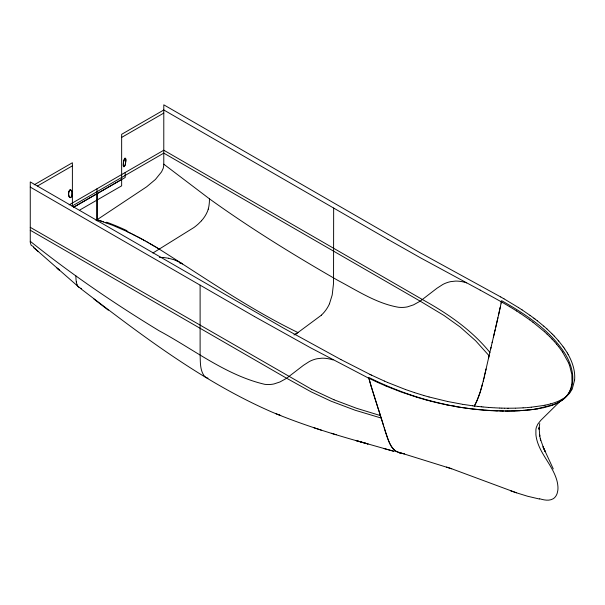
<?xml version="1.0" encoding="UTF-8"?>
<svg xmlns="http://www.w3.org/2000/svg" width="605" height="605" viewBox="0 0 605 605"><rect width="100%" height="100%" fill="white"/><g stroke="black" fill="none" stroke-linecap="round" stroke-linejoin="round"><path stroke-width="0.91" d="M33.676 246.832L31.135 245.222L30.273 242.423L30.258 181.923L283.488 328.099L340.887 359.551M500.751 296.964L419.93 252.648L163.796 104.824L163.781 165.059L163.267 168.175L161.573 171.835L155.44 179.435L146.72 186.748L96.044 220.424M163.796 164.182L209.451 198.833L209.383 201.715A41.087 23.724 -60 0 1 209.285 203.129L209.035 205.322A19.746 11.397 -60 0 1 208.188 209.164M574.591 380.076C575.446 371.107 572.451 362.085 568.087 354.341M574.584 380.19L572.307 388.682A62.149 32.632 -4 0 1 571.914 389.469L571.786 389.726M571.99 382.64L571.846 374.495L569.623 365.632M571.944 383.048C571.082 389.59 568.435 395.375 562.93 399.655M123.594 161.611L123.307 165.468M123.602 161.565L124.32 159.092A2.322 1.339 -60 0 1 124.592 158.578L124.88 158.23M500.978 303.77L501.371 301.812L500.743 301.487M501.137 302.999L501.605 300.662C525.359 314.086 549.385 329.612 564.525 352.919C572.678 365.382 577.238 383.948 566.477 396.29A34.303 17.961 -4.2 0 1 565.788 396.85L565.705 396.918A33.562 17.568 -4.2 0 1 564.291 397.954L559.905 400.487A33.562 17.568 -4.2 0 1 558.052 401.334L557.954 401.38A34.303 17.969 -4.2 0 1 556.955 401.788L554.626 402.658A37.555 19.685 -4.2 0 1 553.431 403.051L553.189 403.127A40.633 21.304 -4.2 0 1 550.966 403.777L550.731 403.853M500.91 304.096L500.426 306.38M500.184 307.514L500.343 306.826M500.222 307.363L498.702 314.298M500.108 307.9L498.444 315.432M498.626 314.592L495.692 327.479M71.072 190.015A5.4 3.116 -60 0 1 71.496 190.56L71.95 191.717A10.625 6.133 -60 0 1 72.176 193.517L72.169 193.207A10.678 6.163 -60 0 0 72.025 192.072A10.028 5.793 -60 0 0 71.874 191.445C68.183 185.281 67.155 201.798 71.753 196.27A4.19 2.42 -60 0 0 72.033 195.249L72.176 193.509L71.692 196.413A1.626 0.923 -59.4 0 1 70.982 197.449M486.095 368.937L484.575 375.561M497.938 317.701L494.754 331.464M489.006 356.126L484.923 374.049M488.454 358.553L489.868 352.397C471.787 330.035 447.723 313.534 422.759 299.732L163.796 150.221L69.151 204.868M489.785 352.745L491.033 347.353M490.564 349.395L491.336 346.068M491.396 345.803L492.296 341.954M484.703 374.979L483.841 378.654M492.115 342.74L495.155 329.793M493.355 337.416L494.482 332.644M484.189 377.202L484.287 376.779M539.736 423.583L538.972 429.21L539.093 427.652L539.789 436.099L539.456 434.519L540.711 440.311L540.273 438.701L543.729 448.449L545.211 451.617L543.025 446.777L553.273 468.92M483.985 378.042L483.539 379.88M483.682 379.305L483.244 381.105M483.418 380.379L483.244 381.089M483.153 381.452L480.257 391.874L477.005 400.608A38.054 21.969 -60 0 1 474.479 405.728M482.533 383.865L482.208 385.098M68.826 191.838L68.796 191.951A6.421 3.706 -60 0 0 68.592 193.237L68.569 193.555A8.682 5.014 -60 0 0 68.569 194.069L68.569 194.228A9.741 5.627 -60 0 0 68.736 195.506M482.102 385.506L481.875 386.33M125.296 164.333L125.779 161.762A13.673 7.895 -60 0 0 125.832 161.006A12.221 7.056 -60 0 0 125.855 160.317L125.848 159.939L125.288 164.356M481.761 386.739L480.824 389.998M480.536 390.943L480.68 390.467M480.506 391.057L480.446 391.253A68.183 39.363 -60 0 1 478.721 396.388L477.345 399.86M125.114 164.938L124.781 165.8M329.475 303.74L332.205 294.968L333.544 283.329L333.657 208.052M477.247 400.079L475.545 403.701A41.806 24.14 -60 0 1 474.169 406.265M571.77 389.756L570.205 392.29A43.938 23.035 -4.1 0 1 569.812 392.811M124.577 158.593L123.533 161.928A15.957 9.211 -60 0 0 123.299 164L123.367 165.951M124.66 158.48C125.81 156.74 126.006 161.565 125.734 158.979A4.606 2.662 -60 0 0 125.606 158.533M569.789 392.849L569.683 392.978A40.633 21.296 -4.2 0 1 568.647 394.195M201.457 220.81L198.327 223.941A45.292 26.151 -60 0 1 193.88 227.548L152.899 253.026M568.655 394.195L568.534 394.331A37.555 19.678 -4.2 0 1 567.891 394.989L564.639 398.173A34.735 18.301 -4 0 1 559.708 401.728A34.735 18.309 -4 0 1 553.462 404.654L538.004 408.556M562.196 399.27L540.885 420.241L537.822 424.113L536.438 427.1A21.5 12.418 60 0 0 535.901 429.648L535.901 434.556A28.964 16.721 60 0 0 536.62 438.996C539.985 453.289 551.155 463.959 555.98 477.647A24.873 14.361 60 0 1 557.636 483.992L557.908 486.337A22.839 13.189 60 0 1 557.802 490.557L557.197 493.257A24.775 14.301 60 0 1 556.199 495.54A24.192 13.968 60 0 1 553.167 498.77C549.015 501.205 543.91 500.025 539.584 498.747M321.361 315.205L294.9 334.807M562.847 399.716L557.833 402.885L551.783 405.441M286.46 378.375L279.964 381.959L273.982 383.948A69.099 39.9 60 0 1 264.892 384.356C226.119 375.35 193.736 349.357 159.213 330.829C114.474 303.619 71.087 274.088 30.25 241.282M420.006 301.267L413.51 304.859L407.52 306.848A69.099 39.9 60 0 1 398.438 307.257C376.476 303.445 357.389 290.672 337.976 280.448C293.954 255.174 250.682 228.478 209.451 198.833M34.198 184.797L72.388 162.753L72.388 205.897M37.54 185.969L72.388 165.853M121.65 137.411L163.796 113.082M72.071 206.086L163.796 153.125L420.006 301.048M73.908 207.016L121.65 179.451M73.681 207.235L125.197 177.492L125.197 172.508M79.981 209.905L121.65 185.841L121.65 134.31L163.796 109.981L387.813 239.315M103.493 221.876L98.645 220.243L97.095 220.901M293.962 334.905L298 332.568C249.305 309.004 204.936 277.839 159.251 249.131M551.707 405.471L544.651 407.452M544.53 407.483L543.532 407.709M543.449 407.725L539.191 408.556M545.029 405.191L549.711 404.125A43.938 23.058 -4.2 0 0 550.663 403.868M544.992 405.199L544.515 405.289A62.149 32.746 -4.1 0 1 543.192 405.539L531.273 407.195M538.866 408.609L537.747 408.798M537.694 408.806L535.493 408.957M537.527 408.836L535.191 409.192M534.207 409.146L535.13 409.199M534.782 409.252L534.003 409.358M533.837 409.381L531.598 409.487M533.459 409.434L532.377 409.57M532.022 409.615L523.461 410.303M531.25 409.706L529.73 409.88M529.36 409.925L527.431 410.122M531.205 407.203L527.159 407.566M527.258 410.137L525.042 410.334M523.877 410.424L520.671 410.5M526.403 407.626L523.098 407.846M522.977 410.492L521.782 410.576M521.245 410.613C499.178 411.74 477.02 410.069 455.225 406.462M519.997 410.689L518.878 410.757M523.053 407.853L515.77 408.156M518.394 410.78L514.53 410.946M514.25 410.954L513.395 410.977M512.942 410.992L510.658 411.045M515.505 408.163L508.17 408.231M159.357 257.337L163.441 257.48M509.932 411.052L507.92 411.075M507.557 411.075L505.092 411.075M507.625 408.231L508.124 408.231M507.361 408.224L504.782 408.193M503.829 411.067L502.46 411.045M502.089 411.045L499.609 410.992M504.578 408.186L502.029 408.125M501.19 408.103L501.802 408.125M498.21 410.946L497.023 410.908M500.781 408.088L499.412 408.042M180.146 263.213L182.37 263.788L176.955 260.937M496.108 410.878L496.705 410.901M499.193 408.035L494.383 407.808M495.805 410.863L491.449 410.666M491.389 410.659L489.687 410.568M493.809 407.778L488.447 407.422M489.354 410.545L486.216 410.334M486.065 410.326L484.718 410.22M488.394 407.422L483.1 406.968M484.06 410.175L481.429 409.948M163.531 257.488L168.477 258.229M480.771 409.887L474.26 409.23M482.911 406.946L481.315 406.794M481.262 406.787L478.192 406.462M477.98 406.439L475.288 406.121M473.942 409.192L472.316 408.995M471.998 408.957L469.888 408.7M474.933 406.076L472.709 405.796M472.664 405.796L462.87 404.352M469.079 408.594L469.563 408.655M467.96 408.443L461.471 407.498M461.161 407.452L460.246 407.309M460.163 407.294L456.132 406.62M462.462 404.284L447.579 401.486M455.134 406.447L454.234 406.288M456.041 406.439L450.264 405.547M454.249 406.114L445.34 404.564M450.165 405.531L446.52 404.805M539.516 499.049L527.613 496.251L516.428 492.795L451.716 468.784L396.661 451.648A41.806 24.14 -60 0 1 394.747 450.347C389.673 445.945 388.032 439.139 385.808 432.908M447.034 404.715C419.847 399.171 393.515 389.764 368.687 377.399L369.474 380.379M445.242 404.541L440.478 403.512M168.545 258.244L173.393 259.568M447.473 401.463L429.036 396.971M440.372 403.49L435.661 402.393M435.562 402.363L430.911 401.206M430.805 401.183L426.2 399.965M381.18 418.04L355.173 410.25L331.033 401.168L311.197 391.874L286.641 378.254L303.483 365.299L309.276 361.578A85.865 49.572 60 0 1 317.088 358.742L321.973 358.183A67.397 38.909 60 0 1 333.068 359.922M426.102 399.935L416.936 397.288M80.631 288.555C140.867 334.724 202.274 381.747 272.273 412.202C303.362 425.179 335.631 435.018 368.074 443.979L356.073 440.569L394.241 451.406M429.013 396.971L423.757 395.481M383.691 448.464L393.424 451.126M380.424 415.582L356.579 408.292L334.141 399.844M423.712 395.466L414.72 392.683M331.29 433.286L336.176 434.738M399.451 452.858L402.96 453.621A68.902 39.779 -60 0 0 404.488 453.773L399.618 452.903L395.814 451.141A38.054 21.969 -60 0 1 393.28 448.948L391.564 446.671M416.868 397.266L401.281 392.055L386.406 386.217M451.716 468.784L446.588 467.06M97.246 219.789L98.645 220.243M414.644 392.66L405.6 389.56M314.063 427.803L321.368 430.185M99.122 220.394L112.795 225.347L126.952 231.496M516.428 492.795L510.544 490.761M173.9 259.742L175.798 260.452M105.308 222.519L106.261 222.867M405.569 389.552L387.487 382.421M279.389 415.06L280.743 415.59L275.895 413.676M175.889 260.49L176.811 260.876M334.066 399.822L311.825 389.416M386.383 386.209L385.377 385.786M385.347 385.771L378.322 382.685M387.404 382.383L384.326 381.044M384.304 381.037L371.704 375.229M378.178 382.625L369.784 378.715M369.156 378.42L369.655 378.662M126.581 231.314L138.265 237.16M371.644 375.198L370.956 374.866M127.428 231.723L131.232 233.56M370.895 374.835L370.018 374.419M369.95 374.382L340.895 359.551M132.177 234.037L135.936 235.942M311.696 389.348L30.25 227.321M136.859 236.419L140.572 238.385M138.726 237.402L143.778 240.14M466.546 282.762L420.702 257.942L388.009 239.429M466.667 282.822L480.173 290.113M480.181 290.12L500.675 301.449M141.033 238.635L142.863 239.633M143.385 239.92L147.87 242.423M144.277 240.412L145.17 240.903M146.939 241.902L148.769 242.945M500.766 296.972L503.277 298.409M502.15 302.296L509.675 306.705M148.686 242.892L152.362 245.017M149.556 243.391L158.124 248.451M30.25 187.081L254.266 316.415M254.463 316.528L310.501 347.754L368.906 378.306L369.867 381.755M30.25 230.225L286.46 378.148M504.01 298.84L518.636 307.665M501.583 301.971L502.037 302.228M503.33 298.439L503.957 298.81M152.808 245.282L155.031 246.598M155.916 247.12L156.362 247.385M509.69 306.712L516.662 310.993M157.118 247.846L157.512 248.08M158.094 248.428L159.448 249.252M516.678 311.008L520.058 313.178M518.651 307.68L522.047 309.873M520.073 313.186L529.798 319.894M522.055 309.881L529.95 315.296M529.972 315.318L530.366 315.598M530.381 315.606L533.867 318.17M529.821 319.909L532.892 322.185M533.882 318.185L534.933 318.979M532.922 322.208L544.394 331.638M534.964 319.001L537.278 320.786M93.888 299.014L108.295 310.184M537.293 320.801L543.789 326.14M79.051 287.299L34.13 247.884M57.694 268.68L59.6 270.314L56.719 267.841M543.812 326.163L546.905 328.901M33.532 247.445L37.956 251.332M544.447 331.691L547.033 334.081M546.912 328.916L551.73 333.506M547.086 334.134L549.574 336.539M549.627 336.592L552.01 339.034M551.745 333.521L552.766 334.55M552.781 334.565L554.18 336.017M552.062 339.087L554.339 341.553M554.195 336.032L558.15 340.403M554.392 341.606L556.562 344.101M558.181 340.433L558.748 341.107M558.763 341.122L562.862 346.302M556.6 344.154L558.665 346.68M489.09 355.732L475.598 340.721L460.163 327.018L444.01 315.477L420.188 301.154L437.029 288.199L442.815 284.479A85.865 49.572 60 0 1 450.634 281.643L455.52 281.083A67.397 38.909 60 0 1 466.614 282.822M558.702 346.726L562.499 351.913M563.013 346.514L563.822 347.641M563.83 347.648L564.737 348.949M564.76 348.987L567.218 352.828M562.521 351.944L568.488 362.72M567.286 352.942L568.087 354.333M389.612 443.049L389.847 443.556A68.183 39.363 -60 0 0 391.571 446.709M389.469 442.739L388.909 441.484M568.526 362.818L569.577 365.496M388.781 441.166L388.531 440.569M388.418 440.289L387.48 437.839M387.427 437.687L385.589 432.197M96.951 220.507L96.792 220.054M377.316 405.819L374.956 398.521M377.656 406.893L378.178 408.519M377.777 407.241L371.621 387.76M377.323 405.834L377.55 406.537M378.223 408.647L379.728 413.381M377.996 407.944L378.443 409.328M374.775 397.954L371.977 388.939M378.677 410.046L380.507 415.832M385.718 432.636L384.198 427.765M379.804 413.623L380.764 416.656M385.544 432.083L381.286 418.32M380.613 416.195L381.052 417.579M381.021 417.488L381.505 419.053M381.543 419.159L383.661 426.011M371.304 386.693L371.848 388.523M371.591 387.684L369.95 382.103M371.341 386.845L369.693 381.188M369.663 381.059L369.549 380.666M76.321 281.945L76.071 280.047A41.087 23.724 -60 0 1 75.973 278.739L75.905 275.933M123.314 165.505L123.806 166.844L124.88 165.581A5.853 3.38 -60 0 0 125.099 164.983M200.111 285.152L200.111 355.075C200.429 362.085 199.869 370.086 204.301 376.015A21.659 12.508 -60 0 0 207.999 378.17M97.375 193.471L97.375 219.706M97.027 188.775L97.027 193.759M96.671 193.872L96.671 220.114M69.825 197.585A6.776 3.933 -59.7 0 1 68.773 195.476M69.545 190.295A1.27 0.734 -60 0 1 69.847 190M68.879 191.747A2.685 1.55 -60 0 1 69.446 190.393M70.49 197.676A1.845 1.066 -60 0 1 70.331 197.684M70.127 189.834A1.467 0.847 -60 0 1 70.498 189.781M123.533 166.549A4.038 2.329 -60 0 1 123.375 165.944M124.713 165.846A1.739 0.983 -59.4 0 1 124.244 166.662M329.521 303.755A21.659 12.508 -60 0 1 321.353 315.167M81.486 288.487A18.823 10.867 -60 0 1 77.047 284.94M77.168 284.804A19.746 11.397 -60 0 1 76.328 281.938M208.309 209.156A18.823 10.867 -60 0 1 201.442 220.78M106.609 222.186A172.289 119.979 13.4 0 1 127.027 230.717M182.362 263.788A5.861 4.553 60.2 0 0 181.235 263.356A6.027 4.674 60.1 0 0 180.691 263.251M180.086 263.175A8.341 6.474 60.9 0 1 180.683 263.183"/></g></svg>
